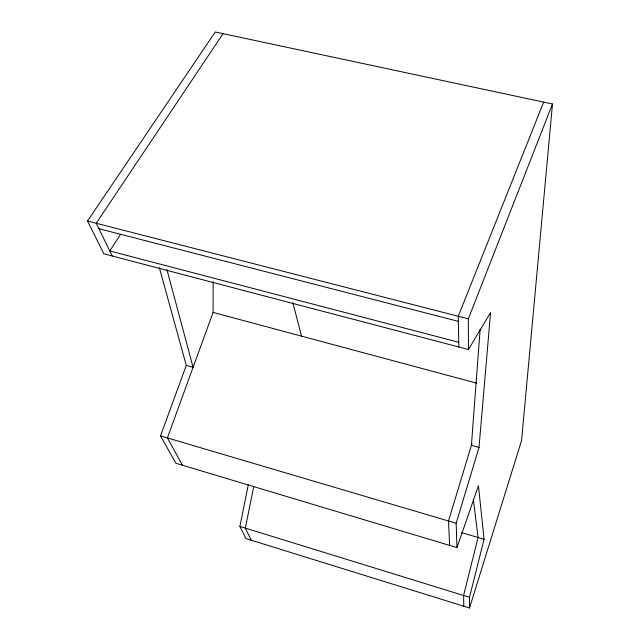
<?xml version="1.0" encoding="UTF-8"?>
<svg xmlns="http://www.w3.org/2000/svg" width="640" height="640" viewBox="0 0 640 640"><rect width="100%" height="100%" fill="white"/><g stroke="black" fill="none" stroke-linecap="round" stroke-linejoin="round"><path stroke-width="0.96" d="M182.432 465.224L167.408 437.92L213.088 312.408L213.128 281.488M480.152 329.128L471.408 445.312L479.016 447.44L456.168 523.272L456.952 547.6L175.872 463.256L160.52 435.888L186.28 365.408L159.288 267.48M479.016 447.44L490.568 312.56L468.456 349.528L103.864 253.808L87.512 221.032L215.248 32L552.488 104L521.576 440.48L469.528 608L245.944 538.552L239.904 526.44L248.312 484.704M253.784 486.344L245.312 528.112L251.224 540.192M469.528 608L469.488 597.296L484.056 539.288L478.464 485.696L456.952 547.6M471.984 443.416L448.48 521L449.656 545.416M468.456 349.528L468.328 318.84L552.488 104M543.656 102.112L458.256 316.256L458.84 347.008M120.6 234.248L109.776 250.96L458.752 342.272M223.048 33.664L96.24 223.272L112.248 256.008M87.512 221.032L468.328 318.84M98.896 228.704L458.352 321.368M213.088 312.408L476.672 383.152M186.28 365.408L193.104 367.32L166.872 269.464M160.52 435.888L456.168 523.272M461.784 532.672L484.056 539.288M239.904 526.44L469.488 597.296M292.832 302.64L301.616 336.504M473.336 499.328L478.072 537.512L463.592 595.472L463.792 606.216"/></g></svg>
